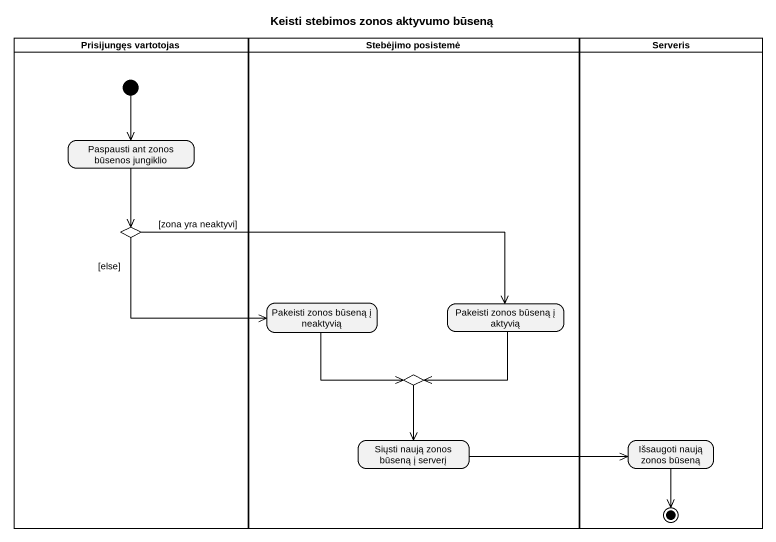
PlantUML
@startuml
title Keisti stebimos zonos aktyvumo būseną
hide empty description
state "Prisijungęs vartotojas" as Prisijungęs_vartotojas <<partition>> {
  state "Paspausti ant zonos būsenos jungiklio" as Paspausti_ant_zonos_būsenos
  state choice1 <<choice>>
  [*] --> Paspausti_ant_zonos_būsenos
}
state "Stebėjimo posistemė" as Stebėjimo_posistemė <<partition>> {
  state "Pakeisti zonos būseną į neaktyvią" as Pakeisti_zonos_būseną_į
  state "Pakeisti zonos būseną į aktyvią" as Pakeisti_zonos_būseną_į_2
  state choice2 <<choice>>
  state "Siųsti naują zonos būseną į serverį" as Siųsti_naują_zonos_būseną_į
}
state Serveris <<partition>> {
  state "Išsaugoti naują zonos būseną" as Išsaugoti_naują_zonos_būseną
  Išsaugoti_naują_zonos_būseną --> [*]
}
Paspausti_ant_zonos_būsenos --> choice1
choice1 -right-> Pakeisti_zonos_būseną_į : [else]
choice1 -right-> Pakeisti_zonos_būseną_į_2 : [zona yra neaktyvi]
Pakeisti_zonos_būseną_į --> choice2
Pakeisti_zonos_būseną_į_2 --> choice2
choice2 --> Siųsti_naują_zonos_būseną_į
Siųsti_naują_zonos_būseną_į -right-> Išsaugoti_naują_zonos_būseną
@enduml
